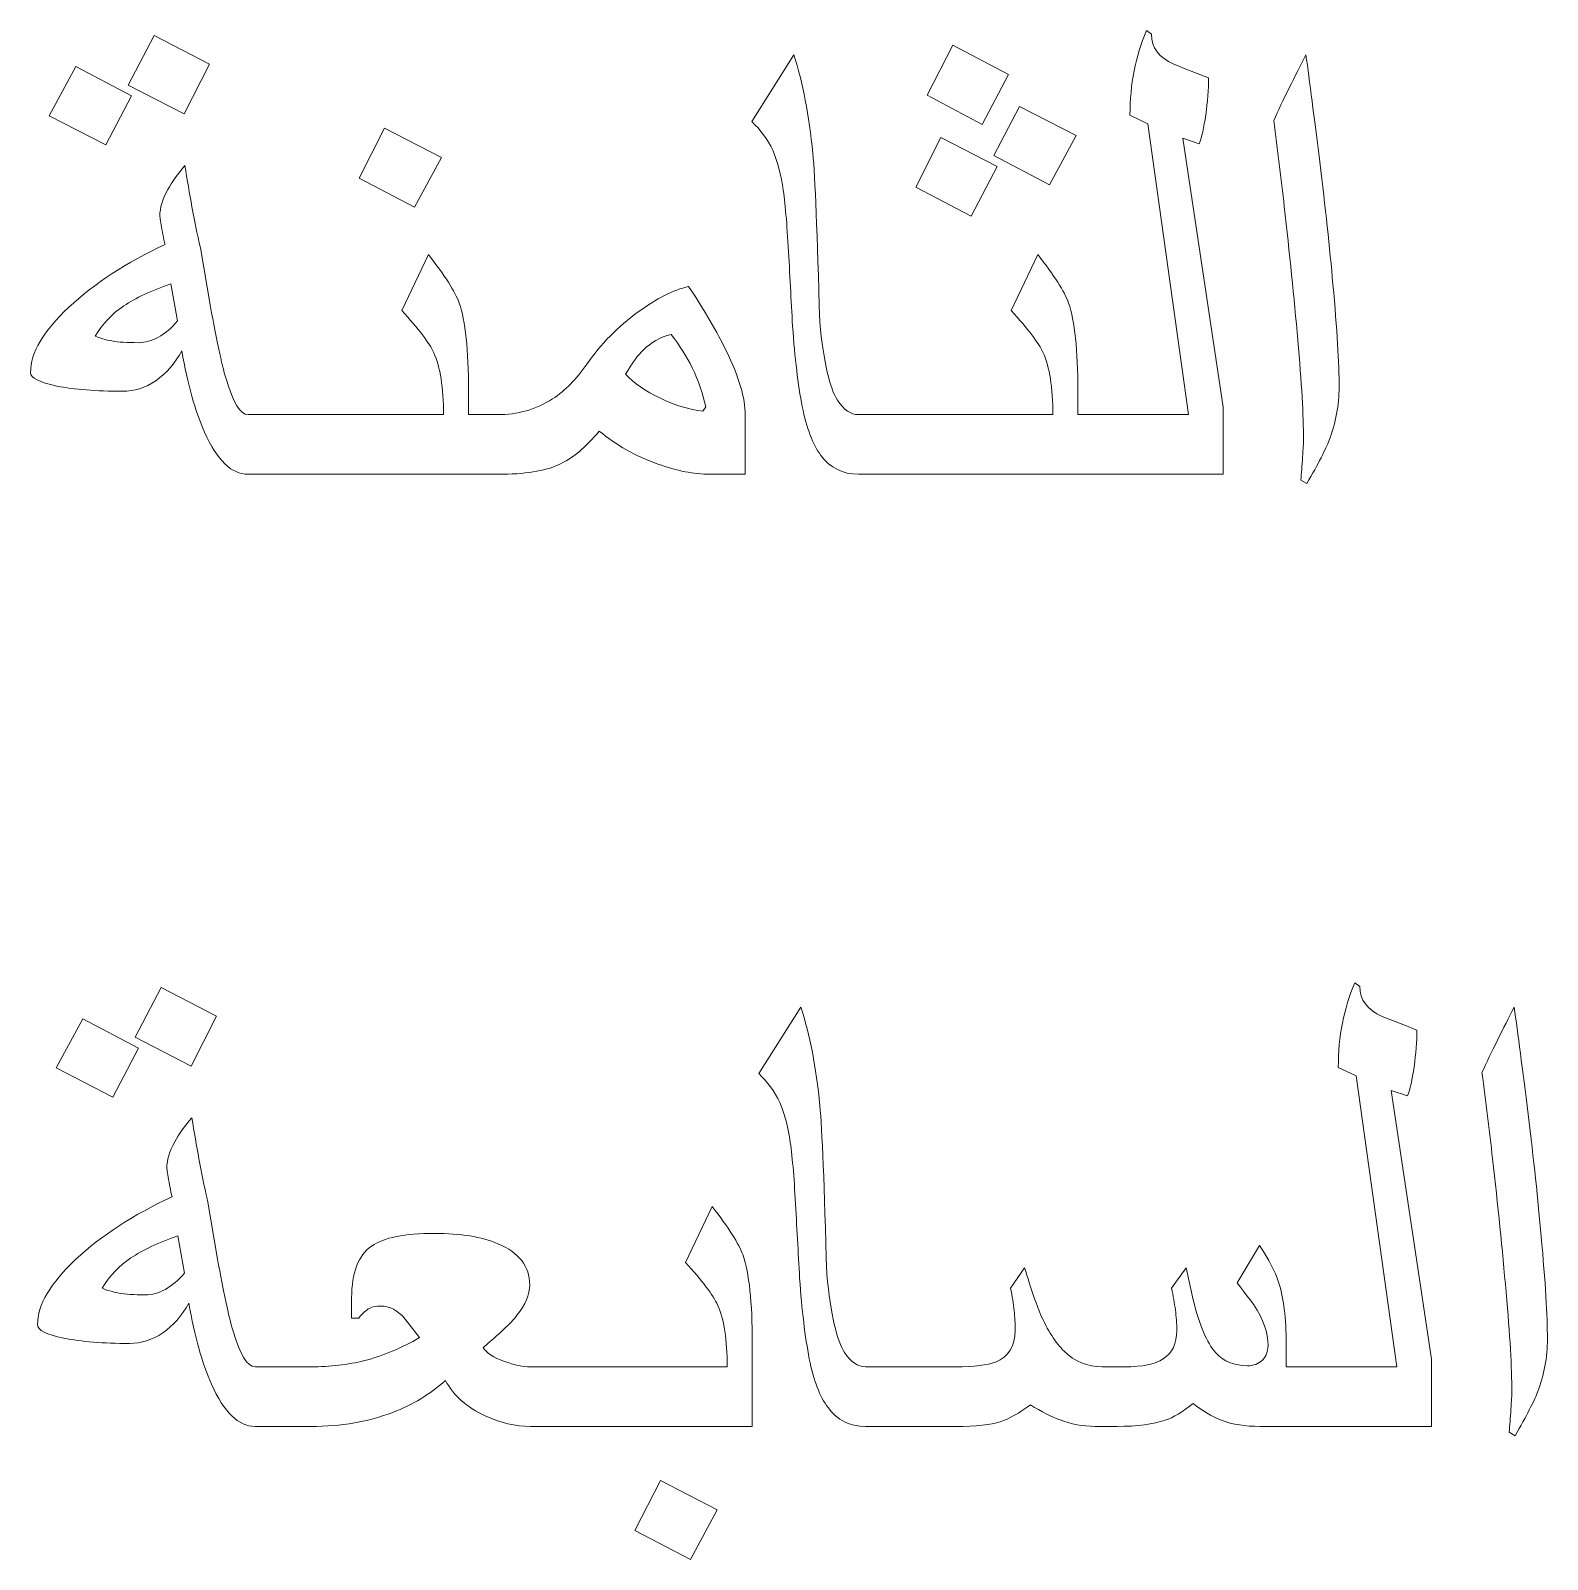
# Model space of a CAD drawing. Header units: millimetres. Extents: x -861 to 465, y -411 to 387.
# Drawn here: x -655.1 to -590.3, y 210 to 275.3 of the extents above; entities that cross this region are included whole.
import ezdxf

# ---------------------------------------------------------------- set-up
doc = ezdxf.new("R2010")
doc.units = ezdxf.units.MM
doc.header["$MEASUREMENT"] = 0
doc.layers.add('Layer 1', color=7, linetype='Continuous')

msp = doc.modelspace()

# ---------------------------------------------------------------- linework, layer by layer
at = {"layer": 'Layer 1', "color": 250, "lineweight": 9}
for points, knots in [([(-647.4124, 273.8564), (-647.4124, 273.8564), (-648.493, 271.7284), (-648.493, 271.7284), (-648.493, 271.7284), (-648.493, 271.7284), (-650.896, 272.9634), (-650.896, 272.9634), (-650.896, 272.9634), (-650.896, 272.9634), (-649.7827, 275.0851), (-649.7827, 275.0851), (-649.7827, 275.0851), (-649.7827, 275.0851), (-647.4124, 273.8564), (-647.4124, 273.8564)], [0, 0, 0, 0, 0.2, 0.2, 0.2, 0.2, 0.4, 0.4, 0.4, 0.4, 0.6, 0.6, 0.6, 0.6, 1, 1, 1, 1]), ([(-618.6705, 256.3329), (-618.6705, 256.3329), (-619.696, 256.3329), (-619.696, 256.3329), (-619.696, 256.3329), (-620.3614, 256.3329), (-620.8948, 256.6003), (-621.2945, 257.1376), (-621.2945, 257.1376), (-621.6444, 257.6037), (-621.9105, 258.3007), (-622.0939, 259.2267), (-622.0939, 259.2267), (-622.2741, 260.1555), (-622.4121, 261.3006), (-622.507, 262.6606), (-622.507, 262.6606), (-622.5662, 263.7631), (-622.6284, 264.8944), (-622.6947, 266.056), (-622.6947, 266.056), (-622.7578, 267.2207), (-622.8407, 268.1025), (-622.9427, 268.7019), (-622.9427, 268.7019), (-623.046, 269.3043), (-623.1836, 269.7948), (-623.3562, 270.1737), (-623.3562, 270.1737), (-623.5738, 270.6441), (-623.8726, 271.0528), (-624.2547, 271.4031), (-624.2547, 271.4031), (-624.2547, 271.4031), (-622.4519, 274.2477), (-622.4519, 274.2477), (-622.4519, 274.2477), (-622.0702, 273.0746), (-621.8, 271.673), (-621.6416, 270.0414), (-621.6416, 270.0414), (-621.5467, 269.0272), (-621.4487, 266.6254), (-621.3495, 262.837), (-621.3495, 262.837), (-621.1731, 261.0985), (-620.9195, 259.9843), (-620.589, 259.4969), (-620.589, 259.4969), (-620.3173, 259.0856), (-620.0199, 258.8795), (-619.6961, 258.8795), (-619.6961, 258.8795), (-619.6961, 258.8795), (-618.6705, 258.8798), (-618.6705, 258.8798), (-618.6705, 258.8798), (-618.6705, 258.8798), (-618.6705, 258.88), (-618.6705, 258.88), (-618.6705, 258.88), (-618.6705, 258.88), (-617.6454, 258.88), (-617.6454, 258.88), (-617.6454, 258.88), (-617.6454, 258.88), (-611.3892, 258.88), (-611.3892, 258.88), (-611.3892, 258.88), (-611.3892, 260.0333), (-611.5268, 260.9132), (-611.8027, 261.5197), (-611.8027, 261.5197), (-611.9871, 261.9391), (-612.4447, 262.542), (-613.175, 263.3333), (-613.175, 263.3333), (-613.175, 263.3333), (-612.0339, 265.7205), (-612.0339, 265.7205), (-612.0339, 265.7205), (-611.3327, 264.8299), (-610.8932, 264.138), (-610.7168, 263.6419), (-610.7168, 263.6419), (-610.4522, 262.8884), (-610.3199, 261.6424), (-610.3199, 259.9047), (-610.3199, 259.9047), (-610.3199, 259.9047), (-610.3199, 258.88), (-610.3199, 258.88), (-610.3199, 258.88), (-610.3199, 258.88), (-605.5917, 258.88), (-605.5917, 258.88), (-605.5917, 258.88), (-605.5917, 258.88), (-607.3336, 271.3037), (-607.3336, 271.3037), (-607.3336, 271.3037), (-607.3336, 271.3037), (-608.0942, 271.668), (-608.0942, 271.668), (-608.0942, 271.668), (-608.0942, 272.3435), (-608.0364, 272.9754), (-607.9179, 273.5638), (-607.9179, 273.5638), (-607.8007, 274.1549), (-607.6244, 274.7294), (-607.3887, 275.2889), (-607.3887, 275.2889), (-607.3887, 275.2889), (-607.1738, 275.1296), (-607.1738, 275.1296), (-607.1738, 275.1296), (-607.1738, 274.5589), (-606.8567, 274.1329), (-606.22, 273.8504), (-606.22, 273.8504), (-605.7324, 273.6548), (-605.2375, 273.4605), (-604.7373, 273.2662), (-604.7373, 273.2662), (-604.7372, 272.7769), (-604.7785, 272.2532), (-604.8586, 271.6952), (-604.8586, 271.6952), (-604.9358, 271.1402), (-605.0283, 270.7265), (-605.1341, 270.4548), (-605.1341, 270.4548), (-605.1341, 270.4548), (-605.8395, 270.687), (-605.8395, 270.687), (-605.8395, 270.687), (-605.8395, 270.687), (-604.1089, 259.2055), (-604.1089, 259.2055), (-604.1089, 259.2055), (-604.1089, 259.2055), (-604.1089, 256.3329), (-604.1089, 256.3329), (-604.1089, 256.3329), (-604.1089, 256.3329), (-610.3198, 256.3329), (-610.3198, 256.3329), (-610.3198, 256.3329), (-610.3198, 256.3329), (-611.3464, 256.3329), (-611.3464, 256.3329), (-611.3464, 256.3329), (-611.3464, 256.3329), (-617.6454, 256.3329), (-617.6454, 256.3329), (-617.6454, 256.3329), (-617.6454, 256.3329), (-618.6705, 256.3329), (-618.6705, 256.3329)], [0, 0, 0, 0, 0.0243902, 0.0243902, 0.0243902, 0.0243902, 0.0487805, 0.0487805, 0.0487805, 0.0487805, 0.0731707, 0.0731707, 0.0731707, 0.0731707, 0.097561, 0.097561, 0.097561, 0.097561, 0.1219512, 0.1219512, 0.1219512, 0.1219512, 0.1463415, 0.1463415, 0.1463415, 0.1463415, 0.1707317, 0.1707317, 0.1707317, 0.1707317, 0.195122, 0.195122, 0.195122, 0.195122, 0.2195122, 0.2195122, 0.2195122, 0.2195122, 0.2439024, 0.2439024, 0.2439024, 0.2439024, 0.2682927, 0.2682927, 0.2682927, 0.2682927, 0.2926829, 0.2926829, 0.2926829, 0.2926829, 0.3170732, 0.3170732, 0.3170732, 0.3170732, 0.3414634, 0.3414634, 0.3414634, 0.3414634, 0.3658537, 0.3658537, 0.3658537, 0.3658537, 0.3902439, 0.3902439, 0.3902439, 0.3902439, 0.4146341, 0.4146341, 0.4146341, 0.4146341, 0.4390244, 0.4390244, 0.4390244, 0.4390244, 0.4634146, 0.4634146, 0.4634146, 0.4634146, 0.4878049, 0.4878049, 0.4878049, 0.4878049, 0.5121951, 0.5121951, 0.5121951, 0.5121951, 0.5365854, 0.5365854, 0.5365854, 0.5365854, 0.5609756, 0.5609756, 0.5609756, 0.5609756, 0.5853659, 0.5853659, 0.5853659, 0.5853659, 0.6097561, 0.6097561, 0.6097561, 0.6097561, 0.6341463, 0.6341463, 0.6341463, 0.6341463, 0.6585366, 0.6585366, 0.6585366, 0.6585366, 0.6829268, 0.6829268, 0.6829268, 0.6829268, 0.7073171, 0.7073171, 0.7073171, 0.7073171, 0.7317073, 0.7317073, 0.7317073, 0.7317073, 0.7560976, 0.7560976, 0.7560976, 0.7560976, 0.7804878, 0.7804878, 0.7804878, 0.7804878, 0.804878, 0.804878, 0.804878, 0.804878, 0.8292683, 0.8292683, 0.8292683, 0.8292683, 0.8536585, 0.8536585, 0.8536585, 0.8536585, 0.8780488, 0.8780488, 0.8780488, 0.8780488, 0.902439, 0.902439, 0.902439, 0.902439, 0.9268293, 0.9268293, 0.9268293, 0.9268293, 0.9512195, 0.9512195, 0.9512195, 0.9512195, 1, 1, 1, 1]), ([(-613.2797, 273.4151), (-613.2797, 273.4151), (-614.4096, 271.2712), (-614.4096, 271.2712), (-614.4096, 271.2712), (-614.4096, 271.2712), (-616.7524, 272.5332), (-616.7524, 272.5332), (-616.7524, 272.5332), (-616.7524, 272.5332), (-615.6665, 274.6716), (-615.6665, 274.6716), (-615.6665, 274.6716), (-615.6665, 274.6716), (-613.2797, 273.4151), (-613.2797, 273.4151)], [0, 0, 0, 0, 0.2, 0.2, 0.2, 0.2, 0.4, 0.4, 0.4, 0.4, 0.6, 0.6, 0.6, 0.6, 1, 1, 1, 1]), ([(-650.7528, 272.4943), (-650.7528, 272.4943), (-651.8496, 270.4004), (-651.8496, 270.4004), (-651.8496, 270.4004), (-651.8496, 270.4004), (-654.264, 271.6458), (-654.264, 271.6458), (-654.264, 271.6458), (-654.264, 271.6458), (-653.1231, 273.7516), (-653.1231, 273.7516), (-653.1231, 273.7516), (-653.1231, 273.7516), (-650.7528, 272.4943), (-650.7528, 272.4943)], [0, 0, 0, 0, 0.2, 0.2, 0.2, 0.2, 0.4, 0.4, 0.4, 0.4, 0.6, 0.6, 0.6, 0.6, 1, 1, 1, 1]), ([(-599.1605, 260.065), (-599.1605, 259.2848), (-599.3023, 258.5282), (-599.5849, 257.7937), (-599.5849, 257.7937), (-599.7322, 257.4037), (-600.0506, 256.7848), (-600.5385, 255.936), (-600.5385, 255.936), (-600.5385, 255.936), (-600.7972, 256.0852), (-600.7972, 256.0852), (-600.7972, 256.0852), (-600.7685, 256.3678), (-600.7424, 256.6938), (-600.7205, 257.0659), (-600.7205, 257.0659), (-600.6954, 257.437), (-600.6817, 257.6847), (-600.6817, 257.81), (-600.6817, 257.81), (-600.6815, 258.8277), (-600.7632, 260.2465), (-600.9244, 262.0655), (-600.9244, 262.0655), (-601.0869, 263.8877), (-601.28, 265.7889), (-601.503, 267.7705), (-601.503, 267.7705), (-601.6394, 268.9725), (-601.7898, 270.1973), (-601.9552, 271.4472), (-601.9552, 271.4472), (-601.7608, 271.8776), (-601.5404, 272.3401), (-601.2938, 272.836), (-601.2938, 272.836), (-601.0443, 273.3349), (-600.8059, 273.8062), (-600.5769, 274.2472), (-600.5769, 274.2472), (-600.4228, 273.1341), (-600.227, 271.6098), (-599.9871, 269.6776), (-599.9871, 269.6776), (-599.7489, 267.7445), (-599.5613, 266.001), (-599.4251, 264.4467), (-599.4251, 264.4467), (-599.2486, 262.5137), (-599.1605, 261.0526), (-599.1605, 260.065)], [0, 0, 0, 0, 0.0714286, 0.0714286, 0.0714286, 0.0714286, 0.1428571, 0.1428571, 0.1428571, 0.1428571, 0.2142857, 0.2142857, 0.2142857, 0.2142857, 0.2857143, 0.2857143, 0.2857143, 0.2857143, 0.3571429, 0.3571429, 0.3571429, 0.3571429, 0.4285714, 0.4285714, 0.4285714, 0.4285714, 0.5, 0.5, 0.5, 0.5, 0.5714286, 0.5714286, 0.5714286, 0.5714286, 0.6428571, 0.6428571, 0.6428571, 0.6428571, 0.7142857, 0.7142857, 0.7142857, 0.7142857, 0.7857143, 0.7857143, 0.7857143, 0.7857143, 0.8571429, 0.8571429, 0.8571429, 0.8571429, 1, 1, 1, 1]), ([(-610.3915, 270.8029), (-610.3915, 270.8029), (-611.5381, 268.697), (-611.5381, 268.697), (-611.5381, 268.697), (-611.5381, 268.697), (-613.908, 269.9535), (-613.908, 269.9535), (-613.908, 269.9535), (-613.908, 269.9535), (-612.8112, 272.0483), (-612.8112, 272.0483), (-612.8112, 272.0483), (-612.8112, 272.0483), (-610.3915, 270.8029), (-610.3915, 270.8029)], [0, 0, 0, 0, 0.2, 0.2, 0.2, 0.2, 0.4, 0.4, 0.4, 0.4, 0.6, 0.6, 0.6, 0.6, 1, 1, 1, 1]), ([(-637.5071, 269.871), (-637.5071, 269.871), (-638.6536, 267.7485), (-638.6536, 267.7485), (-638.6536, 267.7485), (-638.6536, 267.7485), (-641.0239, 268.978), (-641.0239, 268.978), (-641.0239, 268.978), (-641.0239, 268.978), (-639.938, 271.1164), (-639.938, 271.1164), (-639.938, 271.1164), (-639.938, 271.1164), (-637.5071, 269.871), (-637.5071, 269.871)], [0, 0, 0, 0, 0.2, 0.2, 0.2, 0.2, 0.4, 0.4, 0.4, 0.4, 0.6, 0.6, 0.6, 0.6, 1, 1, 1, 1]), ([(-613.7647, 269.4852), (-613.7647, 269.4852), (-614.8782, 267.3627), (-614.8782, 267.3627), (-614.8782, 267.3627), (-614.8782, 267.3627), (-617.2485, 268.5923), (-617.2485, 268.5923), (-617.2485, 268.5923), (-617.2485, 268.5923), (-616.1682, 270.7148), (-616.1682, 270.7148), (-616.1682, 270.7148), (-616.1682, 270.7148), (-613.7647, 269.4852), (-613.7647, 269.4852)], [0, 0, 0, 0, 0.2, 0.2, 0.2, 0.2, 0.4, 0.4, 0.4, 0.4, 0.6, 0.6, 0.6, 0.6, 1, 1, 1, 1]), ([(-644.7005, 256.3329), (-644.7005, 256.3329), (-645.7698, 256.3329), (-645.7698, 256.3329), (-645.7698, 256.3329), (-646.4726, 256.3329), (-647.0914, 256.9337), (-647.6273, 258.1352), (-647.6273, 258.1352), (-648.0283, 259.0316), (-648.3522, 260.1872), (-648.5974, 261.6022), (-648.5974, 261.6022), (-648.8923, 261.058), (-649.2631, 260.6335), (-649.7111, 260.329), (-649.7111, 260.329), (-650.1601, 260.0277), (-650.6343, 259.8771), (-651.1332, 259.8771), (-651.1332, 259.8771), (-652.2549, 259.8777), (-653.1892, 259.9516), (-653.9388, 260.1029), (-653.9388, 260.1029), (-654.6856, 260.2539), (-655.0578, 260.4462), (-655.0578, 260.6818), (-655.0578, 260.6818), (-655.0578, 261.5231), (-654.5121, 262.4528), (-653.4206, 263.4709), (-653.4206, 263.4709), (-652.3266, 264.4925), (-650.9568, 265.3836), (-649.3142, 266.1442), (-649.3142, 266.1442), (-649.3333, 266.2245), (-649.3749, 266.4311), (-649.4409, 266.7616), (-649.4409, 266.7616), (-649.5043, 267.0929), (-649.5347, 267.2979), (-649.5347, 267.3789), (-649.5347, 267.3789), (-649.5347, 267.7104), (-649.4229, 268.0806), (-649.1985, 268.4926), (-649.1985, 268.4926), (-649.0108, 268.8232), (-648.7671, 269.1651), (-648.4651, 269.5179), (-648.4651, 269.5179), (-648.366, 268.9121), (-648.2668, 268.3244), (-648.1677, 267.7596), (-648.1677, 267.7596), (-648.0657, 267.1937), (-647.9444, 266.6074), (-647.8036, 266.001), (-647.8036, 266.001), (-647.8036, 266.001), (-647.3683, 263.4829), (-647.3683, 263.4829), (-647.3683, 263.4829), (-647.1231, 262.093), (-646.9027, 261.0677), (-646.7069, 260.4063), (-646.7069, 260.4063), (-646.4063, 259.3879), (-646.0937, 258.8795), (-645.7699, 258.8795), (-645.7699, 258.8795), (-645.7699, 258.8795), (-644.7005, 258.8798), (-644.7005, 258.8798), (-644.7005, 258.8798), (-644.7005, 258.8798), (-644.7005, 258.88), (-644.7005, 258.88), (-644.7005, 258.88), (-644.7005, 258.88), (-643.675, 258.88), (-643.675, 258.88), (-643.675, 258.88), (-643.675, 258.88), (-637.4189, 258.88), (-637.4189, 258.88), (-637.4189, 258.88), (-637.4189, 260.0333), (-637.5569, 260.9132), (-637.8324, 261.5197), (-637.8324, 261.5197), (-638.0169, 261.9391), (-638.4744, 262.542), (-639.2047, 263.3333), (-639.2047, 263.3333), (-639.2047, 263.3333), (-638.0638, 265.7205), (-638.0638, 265.7205), (-638.0638, 265.7205), (-637.3624, 264.8299), (-636.9229, 264.138), (-636.7465, 263.6419), (-636.7465, 263.6419), (-636.4819, 262.8884), (-636.3497, 261.6424), (-636.3497, 259.9047), (-636.3497, 259.9047), (-636.3497, 259.9047), (-636.3497, 258.88), (-636.3497, 258.88), (-636.3497, 258.88), (-636.3497, 258.88), (-635.1326, 258.88), (-635.1326, 258.88), (-635.1326, 258.88), (-634.2481, 258.88), (-633.4569, 259.1026), (-632.7626, 259.5518), (-632.7626, 259.5518), (-632.2264, 259.9047), (-631.7371, 260.3979), (-631.2961, 261.0346), (-631.2961, 261.0346), (-630.701, 261.8954), (-629.9679, 262.6401), (-629.0969, 263.2726), (-629.0969, 263.2726), (-628.3183, 263.8417), (-627.6018, 264.2039), (-626.9471, 264.3585), (-626.9471, 264.3585), (-626.2718, 263.3337), (-625.7332, 262.4097), (-625.3321, 261.5913), (-625.3321, 261.5913), (-624.7962, 260.4786), (-624.5274, 259.5738), (-624.5274, 258.8795), (-624.5274, 258.8795), (-624.5274, 258.8795), (-624.5274, 256.3329), (-624.5274, 256.3329), (-624.5274, 256.3329), (-624.5274, 256.3329), (-626.0542, 256.3329), (-626.0542, 256.3329), (-626.0542, 256.3329), (-626.7089, 256.3329), (-627.4459, 256.4776), (-628.2647, 256.7682), (-628.2647, 256.7682), (-629.2126, 257.1108), (-630.0476, 257.58), (-630.7669, 258.1794), (-630.7669, 258.1794), (-631.3377, 257.4854), (-631.9177, 257.0024), (-632.509, 256.7354), (-632.509, 256.7354), (-633.0974, 256.467), (-633.9571, 256.3329), (-635.0885, 256.3329), (-635.0885, 256.3329), (-635.0885, 256.3329), (-636.3496, 256.3329), (-636.3496, 256.3329), (-636.3496, 256.3329), (-636.3496, 256.3329), (-637.3762, 256.3329), (-637.3762, 256.3329), (-637.3762, 256.3329), (-637.3762, 256.3329), (-643.675, 256.3329), (-643.675, 256.3329), (-643.675, 256.3329), (-643.675, 256.3329), (-644.7005, 256.3329), (-644.7005, 256.3329)], [0, 0, 0, 0, 0.0217391, 0.0217391, 0.0217391, 0.0217391, 0.0434783, 0.0434783, 0.0434783, 0.0434783, 0.0652174, 0.0652174, 0.0652174, 0.0652174, 0.0869565, 0.0869565, 0.0869565, 0.0869565, 0.1086957, 0.1086957, 0.1086957, 0.1086957, 0.1304348, 0.1304348, 0.1304348, 0.1304348, 0.1521739, 0.1521739, 0.1521739, 0.1521739, 0.173913, 0.173913, 0.173913, 0.173913, 0.1956522, 0.1956522, 0.1956522, 0.1956522, 0.2173913, 0.2173913, 0.2173913, 0.2173913, 0.2391304, 0.2391304, 0.2391304, 0.2391304, 0.2608696, 0.2608696, 0.2608696, 0.2608696, 0.2826087, 0.2826087, 0.2826087, 0.2826087, 0.3043478, 0.3043478, 0.3043478, 0.3043478, 0.326087, 0.326087, 0.326087, 0.326087, 0.3478261, 0.3478261, 0.3478261, 0.3478261, 0.3695652, 0.3695652, 0.3695652, 0.3695652, 0.3913043, 0.3913043, 0.3913043, 0.3913043, 0.4130435, 0.4130435, 0.4130435, 0.4130435, 0.4347826, 0.4347826, 0.4347826, 0.4347826, 0.4565217, 0.4565217, 0.4565217, 0.4565217, 0.4782609, 0.4782609, 0.4782609, 0.4782609, 0.5, 0.5, 0.5, 0.5, 0.5217391, 0.5217391, 0.5217391, 0.5217391, 0.5434783, 0.5434783, 0.5434783, 0.5434783, 0.5652174, 0.5652174, 0.5652174, 0.5652174, 0.5869565, 0.5869565, 0.5869565, 0.5869565, 0.6086957, 0.6086957, 0.6086957, 0.6086957, 0.6304348, 0.6304348, 0.6304348, 0.6304348, 0.6521739, 0.6521739, 0.6521739, 0.6521739, 0.673913, 0.673913, 0.673913, 0.673913, 0.6956522, 0.6956522, 0.6956522, 0.6956522, 0.7173913, 0.7173913, 0.7173913, 0.7173913, 0.7391304, 0.7391304, 0.7391304, 0.7391304, 0.7608696, 0.7608696, 0.7608696, 0.7608696, 0.7826087, 0.7826087, 0.7826087, 0.7826087, 0.8043478, 0.8043478, 0.8043478, 0.8043478, 0.826087, 0.826087, 0.826087, 0.826087, 0.8478261, 0.8478261, 0.8478261, 0.8478261, 0.8695652, 0.8695652, 0.8695652, 0.8695652, 0.8913043, 0.8913043, 0.8913043, 0.8913043, 0.9130435, 0.9130435, 0.9130435, 0.9130435, 0.9347826, 0.9347826, 0.9347826, 0.9347826, 0.9565217, 0.9565217, 0.9565217, 0.9565217, 1, 1, 1, 1]), ([(-648.7851, 262.8812), (-648.7851, 262.8812), (-649.0662, 264.4743), (-649.0662, 264.4743), (-649.0662, 264.4743), (-649.915, 264.1727), (-650.5846, 263.8582), (-651.0725, 263.5316), (-651.0725, 263.5316), (-651.5617, 263.2035), (-651.971, 262.7724), (-652.3016, 262.2362), (-652.3016, 262.2362), (-652.0962, 262.1486), (-651.8581, 262.0778), (-651.5851, 262.027), (-651.5851, 262.027), (-651.3138, 261.9787), (-650.9374, 261.955), (-650.4551, 261.955), (-650.4551, 261.955), (-649.8709, 261.9557), (-649.3142, 262.2637), (-648.7851, 262.8812)], [0, 0, 0, 0, 0.1428571, 0.1428571, 0.1428571, 0.1428571, 0.2857143, 0.2857143, 0.2857143, 0.2857143, 0.4285714, 0.4285714, 0.4285714, 0.4285714, 0.5714286, 0.5714286, 0.5714286, 0.5714286, 0.7142857, 0.7142857, 0.7142857, 0.7142857, 1, 1, 1, 1]), ([(-626.214, 259.2158), (-626.3395, 259.7808), (-626.5336, 260.3372), (-626.7982, 260.8857), (-626.7982, 260.8857), (-627.0229, 261.3453), (-627.3207, 261.8188), (-627.6914, 262.3077), (-627.6914, 262.3077), (-628.1627, 262.1899), (-628.5596, 261.9687), (-628.8821, 261.6464), (-628.8821, 261.6464), (-629.0954, 261.4445), (-629.3491, 261.0981), (-629.6427, 260.6102), (-629.6427, 260.6102), (-629.2899, 260.2277), (-628.7939, 259.8838), (-628.1543, 259.5794), (-628.1543, 259.5794), (-627.515, 259.2784), (-626.9129, 259.0944), (-626.3463, 259.0285), (-626.3463, 259.0285), (-626.3463, 259.0285), (-626.214, 259.2158), (-626.214, 259.2158)], [0, 0, 0, 0, 0.125, 0.125, 0.125, 0.125, 0.25, 0.25, 0.25, 0.25, 0.375, 0.375, 0.375, 0.375, 0.5, 0.5, 0.5, 0.5, 0.625, 0.625, 0.625, 0.625, 0.75, 0.75, 0.75, 0.75, 1, 1, 1, 1]), ([(-618.3703, 215.6548), (-618.3703, 215.6548), (-619.3955, 215.6548), (-619.3955, 215.6548), (-619.3955, 215.6548), (-620.0611, 215.6548), (-620.5946, 215.9218), (-620.9939, 216.4595), (-620.9939, 216.4595), (-621.3442, 216.9256), (-621.6099, 217.6222), (-621.7934, 218.5482), (-621.7934, 218.5482), (-621.9739, 219.4775), (-622.1115, 220.6223), (-622.2068, 221.9826), (-622.2068, 221.9826), (-622.266, 223.0851), (-622.3282, 224.2164), (-622.3941, 225.378), (-622.3941, 225.378), (-622.4576, 226.5427), (-622.5402, 227.4245), (-622.6421, 228.0239), (-622.6421, 228.0239), (-622.7454, 228.6263), (-622.8834, 229.1164), (-623.0556, 229.4957), (-623.0556, 229.4957), (-623.2732, 229.9661), (-623.5724, 230.3748), (-623.9541, 230.7247), (-623.9541, 230.7247), (-623.9541, 230.7247), (-622.1517, 233.5697), (-622.1517, 233.5697), (-622.1517, 233.5697), (-621.77, 232.3966), (-621.4998, 230.995), (-621.3414, 229.3634), (-621.3414, 229.3634), (-621.2461, 228.3492), (-621.1485, 225.9471), (-621.0493, 222.159), (-621.0493, 222.159), (-620.8729, 220.4205), (-620.6193, 219.3063), (-620.2884, 218.8185), (-620.2884, 218.8185), (-620.0171, 218.4067), (-619.7194, 218.2011), (-619.3955, 218.2011), (-619.3955, 218.2011), (-619.3955, 218.2011), (-618.3703, 218.2011), (-618.3703, 218.2011), (-618.3703, 218.2011), (-618.3703, 218.2011), (-617.3451, 218.2011), (-617.3451, 218.2011), (-617.3451, 218.2011), (-617.3451, 218.2011), (-615.5423, 218.2011), (-615.5423, 218.2011), (-615.5423, 218.2011), (-614.7529, 218.2011), (-614.1864, 218.2685), (-613.8449, 218.405), (-613.8449, 218.405), (-613.2797, 218.629), (-612.9958, 219.0788), (-612.9958, 219.7555), (-612.9958, 219.7555), (-612.9956, 220.0387), (-613.0109, 220.3207), (-613.0399, 220.6046), (-613.0399, 220.6046), (-613.0702, 220.8872), (-613.1228, 221.2054), (-613.2, 221.5582), (-613.2, 221.5582), (-613.2, 221.5582), (-612.5987, 222.435), (-612.5987, 222.435), (-612.5987, 222.435), (-612.3233, 221.5381), (-612.1001, 220.8829), (-611.9265, 220.4724), (-611.9265, 220.4724), (-611.6148, 219.7585), (-611.2735, 219.2224), (-610.9013, 218.8625), (-610.9013, 218.8625), (-610.4494, 218.4218), (-609.9118, 218.2011), (-609.2863, 218.2011), (-609.2863, 218.2011), (-609.2863, 218.2011), (-608.3051, 218.2011), (-608.3051, 218.2011), (-608.3051, 218.2011), (-607.5745, 218.2011), (-607.0317, 218.3126), (-606.6789, 218.5373), (-606.6789, 218.5373), (-606.2904, 218.7917), (-606.0947, 219.1959), (-606.0947, 219.7555), (-606.0947, 219.7555), (-606.0947, 220.0561), (-606.1155, 220.3481), (-606.1554, 220.6321), (-606.1554, 220.6321), (-606.1923, 220.915), (-606.2464, 221.223), (-606.3152, 221.5582), (-606.3152, 221.5582), (-606.3152, 221.5582), (-605.6978, 222.435), (-605.6978, 222.435), (-605.6978, 222.435), (-605.6978, 222.435), (-605.3891, 221.0571), (-605.3891, 221.0571), (-605.3891, 221.0571), (-605.1287, 219.9728), (-604.8078, 219.221), (-604.4247, 218.8019), (-604.4247, 218.8019), (-604.0937, 218.4305), (-603.6447, 218.2452), (-603.0739, 218.2452), (-603.0739, 218.2452), (-602.8135, 218.2456), (-602.6029, 218.3253), (-602.4403, 218.488), (-602.4403, 218.488), (-602.279, 218.6496), (-602.1976, 218.857), (-602.1976, 219.1106), (-602.1976, 219.1106), (-602.1974, 219.6585), (-602.3987, 220.2352), (-602.7984, 220.8414), (-602.7984, 220.8414), (-602.8645, 220.9372), (-603.1042, 221.2523), (-603.5149, 221.7896), (-603.5149, 221.7896), (-603.5149, 221.7896), (-602.5611, 223.3883), (-602.5611, 223.3883), (-602.5611, 223.3883), (-602.1619, 222.7819), (-601.8889, 222.2595), (-601.7457, 221.8227), (-601.7457, 221.8227), (-601.5293, 221.1571), (-601.4204, 220.2737), (-601.4204, 219.1713), (-601.4204, 219.1713), (-601.4204, 219.1713), (-601.4204, 218.2011), (-601.4204, 218.2011), (-601.4204, 218.2011), (-601.4204, 218.2011), (-596.6937, 218.2011), (-596.6937, 218.2011), (-596.6937, 218.2011), (-596.6937, 218.2011), (-598.4354, 230.6257), (-598.4354, 230.6257), (-598.4354, 230.6257), (-598.4354, 230.6257), (-599.196, 230.99), (-599.196, 230.99), (-599.196, 230.99), (-599.196, 231.6647), (-599.1383, 232.2971), (-599.0198, 232.8855), (-599.0198, 232.8855), (-598.9025, 233.4769), (-598.7263, 234.0514), (-598.4906, 234.6109), (-598.4906, 234.6109), (-598.4906, 234.6109), (-598.2757, 234.4516), (-598.2757, 234.4516), (-598.2757, 234.4516), (-598.2757, 233.8809), (-597.9586, 233.4545), (-597.3222, 233.1724), (-597.3222, 233.1724), (-596.8342, 232.9768), (-596.3397, 232.7821), (-595.8395, 232.5878), (-595.8395, 232.5878), (-595.8395, 232.0989), (-595.8808, 231.5749), (-595.9605, 231.0168), (-595.9605, 231.0168), (-596.0377, 230.4622), (-596.1302, 230.0482), (-596.2364, 229.7768), (-596.2364, 229.7768), (-596.2364, 229.7768), (-596.9418, 230.009), (-596.9418, 230.009), (-596.9418, 230.009), (-596.9418, 230.009), (-595.2108, 218.5266), (-595.2108, 218.5266), (-595.2108, 218.5266), (-595.2108, 218.5266), (-595.2108, 215.6548), (-595.2108, 215.6548), (-595.2108, 215.6548), (-595.2108, 215.6548), (-601.4203, 215.6548), (-601.4203, 215.6548), (-601.4203, 215.6548), (-601.4203, 215.6548), (-602.4482, 215.6548), (-602.4482, 215.6548), (-602.4482, 215.6548), (-602.4482, 215.6548), (-602.5502, 215.6548), (-602.5502, 215.6548), (-602.5502, 215.6548), (-603.1761, 215.6548), (-603.7121, 215.7387), (-604.1601, 215.9081), (-604.1601, 215.9081), (-604.609, 216.0802), (-605.0184, 216.3229), (-605.3892, 216.6359), (-605.3892, 216.6359), (-605.8494, 216.2723), (-606.2489, 216.0322), (-606.5907, 215.919), (-606.5907, 215.919), (-607.0909, 215.7429), (-607.7747, 215.6544), (-608.6414, 215.6544), (-608.6414, 215.6544), (-608.6414, 215.6544), (-609.595, 215.6548), (-609.595, 215.6548), (-609.595, 215.6548), (-610.1018, 215.6548), (-610.6092, 215.7511), (-611.1162, 215.9465), (-611.1162, 215.9465), (-611.4511, 216.0707), (-611.8634, 216.2803), (-612.3509, 216.5751), (-612.3509, 216.5751), (-612.8182, 216.2231), (-613.248, 215.9796), (-613.641, 215.8474), (-613.641, 215.8474), (-614.0308, 215.7183), (-614.6648, 215.6544), (-615.5425, 215.6544), (-615.5425, 215.6544), (-615.5425, 215.6544), (-618.3703, 215.6548), (-618.3703, 215.6548)], [0, 0, 0, 0, 0.0147059, 0.0147059, 0.0147059, 0.0147059, 0.0294118, 0.0294118, 0.0294118, 0.0294118, 0.0441176, 0.0441176, 0.0441176, 0.0441176, 0.0588235, 0.0588235, 0.0588235, 0.0588235, 0.0735294, 0.0735294, 0.0735294, 0.0735294, 0.0882353, 0.0882353, 0.0882353, 0.0882353, 0.1029412, 0.1029412, 0.1029412, 0.1029412, 0.1176471, 0.1176471, 0.1176471, 0.1176471, 0.1323529, 0.1323529, 0.1323529, 0.1323529, 0.1470588, 0.1470588, 0.1470588, 0.1470588, 0.1617647, 0.1617647, 0.1617647, 0.1617647, 0.1764706, 0.1764706, 0.1764706, 0.1764706, 0.1911765, 0.1911765, 0.1911765, 0.1911765, 0.2058824, 0.2058824, 0.2058824, 0.2058824, 0.2205882, 0.2205882, 0.2205882, 0.2205882, 0.2352941, 0.2352941, 0.2352941, 0.2352941, 0.25, 0.25, 0.25, 0.25, 0.2647059, 0.2647059, 0.2647059, 0.2647059, 0.2794118, 0.2794118, 0.2794118, 0.2794118, 0.2941176, 0.2941176, 0.2941176, 0.2941176, 0.3088235, 0.3088235, 0.3088235, 0.3088235, 0.3235294, 0.3235294, 0.3235294, 0.3235294, 0.3382353, 0.3382353, 0.3382353, 0.3382353, 0.3529412, 0.3529412, 0.3529412, 0.3529412, 0.3676471, 0.3676471, 0.3676471, 0.3676471, 0.3823529, 0.3823529, 0.3823529, 0.3823529, 0.3970588, 0.3970588, 0.3970588, 0.3970588, 0.4117647, 0.4117647, 0.4117647, 0.4117647, 0.4264706, 0.4264706, 0.4264706, 0.4264706, 0.4411765, 0.4411765, 0.4411765, 0.4411765, 0.4558824, 0.4558824, 0.4558824, 0.4558824, 0.4705882, 0.4705882, 0.4705882, 0.4705882, 0.4852941, 0.4852941, 0.4852941, 0.4852941, 0.5, 0.5, 0.5, 0.5, 0.5147059, 0.5147059, 0.5147059, 0.5147059, 0.5294118, 0.5294118, 0.5294118, 0.5294118, 0.5441176, 0.5441176, 0.5441176, 0.5441176, 0.5588235, 0.5588235, 0.5588235, 0.5588235, 0.5735294, 0.5735294, 0.5735294, 0.5735294, 0.5882353, 0.5882353, 0.5882353, 0.5882353, 0.6029412, 0.6029412, 0.6029412, 0.6029412, 0.6176471, 0.6176471, 0.6176471, 0.6176471, 0.6323529, 0.6323529, 0.6323529, 0.6323529, 0.6470588, 0.6470588, 0.6470588, 0.6470588, 0.6617647, 0.6617647, 0.6617647, 0.6617647, 0.6764706, 0.6764706, 0.6764706, 0.6764706, 0.6911765, 0.6911765, 0.6911765, 0.6911765, 0.7058824, 0.7058824, 0.7058824, 0.7058824, 0.7205882, 0.7205882, 0.7205882, 0.7205882, 0.7352941, 0.7352941, 0.7352941, 0.7352941, 0.75, 0.75, 0.75, 0.75, 0.7647059, 0.7647059, 0.7647059, 0.7647059, 0.7794118, 0.7794118, 0.7794118, 0.7794118, 0.7941176, 0.7941176, 0.7941176, 0.7941176, 0.8088235, 0.8088235, 0.8088235, 0.8088235, 0.8235294, 0.8235294, 0.8235294, 0.8235294, 0.8382353, 0.8382353, 0.8382353, 0.8382353, 0.8529412, 0.8529412, 0.8529412, 0.8529412, 0.8676471, 0.8676471, 0.8676471, 0.8676471, 0.8823529, 0.8823529, 0.8823529, 0.8823529, 0.8970588, 0.8970588, 0.8970588, 0.8970588, 0.9117647, 0.9117647, 0.9117647, 0.9117647, 0.9264706, 0.9264706, 0.9264706, 0.9264706, 0.9411765, 0.9411765, 0.9411765, 0.9411765, 0.9558824, 0.9558824, 0.9558824, 0.9558824, 0.9705882, 0.9705882, 0.9705882, 0.9705882, 1, 1, 1, 1]), ([(-647.1132, 233.1776), (-647.1132, 233.1776), (-648.1937, 231.0504), (-648.1937, 231.0504), (-648.1937, 231.0504), (-648.1937, 231.0504), (-650.5969, 232.2854), (-650.5969, 232.2854), (-650.5969, 232.2854), (-650.5969, 232.2854), (-649.4836, 234.4071), (-649.4836, 234.4071), (-649.4836, 234.4071), (-649.4836, 234.4071), (-647.1132, 233.1776), (-647.1132, 233.1776)], [0, 0, 0, 0, 0.2, 0.2, 0.2, 0.2, 0.4, 0.4, 0.4, 0.4, 0.6, 0.6, 0.6, 0.6, 1, 1, 1, 1]), ([(-590.2624, 219.3862), (-590.2624, 218.6068), (-590.4042, 217.8497), (-590.6868, 217.1153), (-590.6868, 217.1153), (-590.8341, 216.7256), (-591.1525, 216.1067), (-591.6404, 215.2575), (-591.6404, 215.2575), (-591.6404, 215.2575), (-591.8995, 215.4064), (-591.8995, 215.4064), (-591.8995, 215.4064), (-591.8707, 215.6897), (-591.8443, 216.0157), (-591.8224, 216.3875), (-591.8224, 216.3875), (-591.7977, 216.7589), (-591.7839, 217.0063), (-591.7839, 217.1319), (-591.7839, 217.1319), (-591.7838, 218.1496), (-591.8651, 219.5682), (-592.0263, 221.3871), (-592.0263, 221.3871), (-592.1888, 223.2089), (-592.3819, 225.1106), (-592.6052, 227.0921), (-592.6052, 227.0921), (-592.7413, 228.2945), (-592.8917, 229.5189), (-593.0571, 230.7688), (-593.0571, 230.7688), (-592.8627, 231.1996), (-592.6422, 231.6618), (-592.3957, 232.158), (-592.3957, 232.158), (-592.1461, 232.6569), (-591.9078, 233.1282), (-591.6792, 233.5692), (-591.6792, 233.5692), (-591.5246, 232.4561), (-591.3289, 230.9315), (-591.0893, 228.9993), (-591.0893, 228.9993), (-590.8507, 227.0665), (-590.6635, 225.323), (-590.527, 223.7683), (-590.527, 223.7683), (-590.3505, 221.8357), (-590.2624, 220.3742), (-590.2624, 219.3862)], [0, 0, 0, 0, 0.0714286, 0.0714286, 0.0714286, 0.0714286, 0.1428571, 0.1428571, 0.1428571, 0.1428571, 0.2142857, 0.2142857, 0.2142857, 0.2142857, 0.2857143, 0.2857143, 0.2857143, 0.2857143, 0.3571429, 0.3571429, 0.3571429, 0.3571429, 0.4285714, 0.4285714, 0.4285714, 0.4285714, 0.5, 0.5, 0.5, 0.5, 0.5714286, 0.5714286, 0.5714286, 0.5714286, 0.6428571, 0.6428571, 0.6428571, 0.6428571, 0.7142857, 0.7142857, 0.7142857, 0.7142857, 0.7857143, 0.7857143, 0.7857143, 0.7857143, 0.8571429, 0.8571429, 0.8571429, 0.8571429, 1, 1, 1, 1]), ([(-650.4536, 231.8163), (-650.4536, 231.8163), (-651.5508, 229.7216), (-651.5508, 229.7216), (-651.5508, 229.7216), (-651.5508, 229.7216), (-653.9649, 230.9678), (-653.9649, 230.9678), (-653.9649, 230.9678), (-653.9649, 230.9678), (-652.824, 233.0728), (-652.824, 233.0728), (-652.824, 233.0728), (-652.824, 233.0728), (-650.4536, 231.8163), (-650.4536, 231.8163)], [0, 0, 0, 0, 0.2, 0.2, 0.2, 0.2, 0.4, 0.4, 0.4, 0.4, 0.6, 0.6, 0.6, 0.6, 1, 1, 1, 1]), ([(-644.4014, 215.6548), (-644.4014, 215.6548), (-645.4707, 215.6548), (-645.4707, 215.6548), (-645.4707, 215.6548), (-646.1734, 215.6548), (-646.7922, 216.2552), (-647.3285, 217.4571), (-647.3285, 217.4571), (-647.7292, 218.3535), (-648.0531, 219.5088), (-648.2986, 220.9242), (-648.2986, 220.9242), (-648.5935, 220.38), (-648.9639, 219.9555), (-649.412, 219.6507), (-649.412, 219.6507), (-649.861, 219.3497), (-650.3352, 219.1988), (-650.834, 219.1988), (-650.834, 219.1988), (-651.9558, 219.1989), (-652.89, 219.2732), (-653.6397, 219.4249), (-653.6397, 219.4249), (-654.3868, 219.5759), (-654.7587, 219.7678), (-654.7587, 220.0035), (-654.7587, 220.0035), (-654.7586, 220.8443), (-654.2129, 221.7744), (-653.1218, 222.7929), (-653.1218, 222.7929), (-652.0274, 223.8145), (-650.6576, 224.7056), (-649.0151, 225.4662), (-649.0151, 225.4662), (-649.0344, 225.5465), (-649.0758, 225.7527), (-649.1417, 226.0836), (-649.1417, 226.0836), (-649.2052, 226.4149), (-649.2356, 226.6195), (-649.2356, 226.7009), (-649.2356, 226.7009), (-649.2355, 227.0316), (-649.1241, 227.4023), (-648.8994, 227.8143), (-648.8994, 227.8143), (-648.712, 228.1452), (-648.4679, 228.4868), (-648.1663, 228.8395), (-648.1663, 228.8395), (-648.0671, 228.2341), (-647.9677, 227.6464), (-647.8686, 227.0812), (-647.8686, 227.0812), (-647.7666, 226.5149), (-647.6453, 225.9291), (-647.5048, 225.323), (-647.5048, 225.323), (-647.5048, 225.323), (-647.0691, 222.8041), (-647.0691, 222.8041), (-647.0691, 222.8041), (-646.8239, 221.415), (-646.6035, 220.3894), (-646.4077, 219.7279), (-646.4077, 219.7279), (-646.1075, 218.7099), (-645.7946, 218.2011), (-645.4707, 218.2011), (-645.4707, 218.2011), (-645.4707, 218.2011), (-644.4014, 218.2011), (-644.4014, 218.2011), (-644.4014, 218.2011), (-644.4014, 218.2011), (-643.3763, 218.2011), (-643.3763, 218.2011), (-643.3763, 218.2011), (-643.3763, 218.2011), (-643.0842, 218.2011), (-643.0842, 218.2011), (-643.0842, 218.2011), (-642.2653, 218.2011), (-641.502, 218.2893), (-640.7964, 218.4657), (-640.7964, 218.4657), (-639.9959, 218.671), (-639.2089, 218.9977), (-638.4374, 219.4467), (-638.4374, 219.4467), (-638.4374, 219.4467), (-639.0547, 220.2411), (-639.0547, 220.2411), (-639.0547, 220.2411), (-639.3673, 220.6118), (-639.7187, 220.7972), (-640.1074, 220.7972), (-640.1074, 220.7972), (-640.2838, 220.7975), (-640.4422, 220.7645), (-640.5816, 220.6981), (-640.5816, 220.6981), (-640.7177, 220.6356), (-640.868, 220.497), (-641.0335, 220.2846), (-641.0335, 220.2846), (-641.0335, 220.2846), (-641.3421, 220.2847), (-641.3421, 220.2847), (-641.3421, 220.2847), (-641.3421, 220.2847), (-641.3421, 221.1452), (-641.3421, 221.1452), (-641.3421, 221.1452), (-641.3421, 222.2215), (-641.0582, 222.9594), (-640.4877, 223.3605), (-640.4877, 223.3605), (-639.9737, 223.7209), (-639.0752, 223.9006), (-637.7925, 223.9006), (-637.7925, 223.9006), (-636.69, 223.9011), (-635.7916, 223.7531), (-635.0969, 223.4596), (-635.0969, 223.4596), (-634.1903, 223.0811), (-633.7356, 222.4951), (-633.7356, 221.7014), (-633.7356, 221.7014), (-633.7356, 221.2825), (-633.9173, 220.8484), (-634.281, 220.4003), (-634.281, 220.4003), (-634.543, 220.0657), (-635.0253, 219.6066), (-635.7309, 219.0224), (-635.7309, 219.0224), (-635.5735, 218.7869), (-635.2719, 218.5899), (-634.8267, 218.4325), (-634.8267, 218.4325), (-634.3829, 218.2789), (-634.0097, 218.2011), (-633.7077, 218.2011), (-633.7077, 218.2011), (-633.7077, 218.2011), (-632.5792, 218.2011), (-632.5792, 218.2011), (-632.5792, 218.2011), (-632.5792, 218.2011), (-631.5526, 218.2011), (-631.5526, 218.2011), (-631.5526, 218.2011), (-631.5526, 218.2011), (-625.2978, 218.2011), (-625.2978, 218.2011), (-625.2978, 218.2011), (-625.2978, 219.3553), (-625.4354, 220.2352), (-625.7109, 220.8414), (-625.7109, 220.8414), (-625.8957, 221.2611), (-626.3533, 221.864), (-627.0836, 222.655), (-627.0836, 222.655), (-627.0836, 222.655), (-625.9426, 225.0425), (-625.9426, 225.0425), (-625.9426, 225.0425), (-625.241, 224.1519), (-624.8015, 223.4596), (-624.6251, 222.9636), (-624.6251, 222.9636), (-624.3605, 222.2104), (-624.2282, 220.9641), (-624.2282, 219.2263), (-624.2282, 219.2263), (-624.2282, 219.2263), (-624.2281, 215.6548), (-624.2281, 215.6548), (-624.2281, 215.6548), (-624.2281, 215.6548), (-631.5526, 215.6548), (-631.5526, 215.6548), (-631.5526, 215.6548), (-631.5526, 215.6548), (-632.5792, 215.6548), (-632.5792, 215.6548), (-632.5792, 215.6548), (-632.5792, 215.6548), (-633.7077, 215.6548), (-633.7077, 215.6548), (-633.7077, 215.6548), (-634.3444, 215.6548), (-634.9893, 215.8047), (-635.6427, 216.1067), (-635.6427, 216.1067), (-636.4226, 216.4668), (-636.9875, 216.9692), (-637.3402, 217.6169), (-637.3402, 217.6169), (-637.9949, 217.0288), (-638.7433, 216.5751), (-639.5839, 216.2552), (-639.5839, 216.2552), (-640.609, 215.8548), (-641.7761, 215.6544), (-643.0842, 215.6544), (-643.0842, 215.6544), (-643.0842, 215.6544), (-644.4014, 215.6548), (-644.4014, 215.6548)], [0, 0, 0, 0, 0.0181818, 0.0181818, 0.0181818, 0.0181818, 0.0363636, 0.0363636, 0.0363636, 0.0363636, 0.0545455, 0.0545455, 0.0545455, 0.0545455, 0.0727273, 0.0727273, 0.0727273, 0.0727273, 0.0909091, 0.0909091, 0.0909091, 0.0909091, 0.1090909, 0.1090909, 0.1090909, 0.1090909, 0.1272727, 0.1272727, 0.1272727, 0.1272727, 0.1454545, 0.1454545, 0.1454545, 0.1454545, 0.1636364, 0.1636364, 0.1636364, 0.1636364, 0.1818182, 0.1818182, 0.1818182, 0.1818182, 0.2, 0.2, 0.2, 0.2, 0.2181818, 0.2181818, 0.2181818, 0.2181818, 0.2363636, 0.2363636, 0.2363636, 0.2363636, 0.2545455, 0.2545455, 0.2545455, 0.2545455, 0.2727273, 0.2727273, 0.2727273, 0.2727273, 0.2909091, 0.2909091, 0.2909091, 0.2909091, 0.3090909, 0.3090909, 0.3090909, 0.3090909, 0.3272727, 0.3272727, 0.3272727, 0.3272727, 0.3454545, 0.3454545, 0.3454545, 0.3454545, 0.3636364, 0.3636364, 0.3636364, 0.3636364, 0.3818182, 0.3818182, 0.3818182, 0.3818182, 0.4, 0.4, 0.4, 0.4, 0.4181818, 0.4181818, 0.4181818, 0.4181818, 0.4363636, 0.4363636, 0.4363636, 0.4363636, 0.4545455, 0.4545455, 0.4545455, 0.4545455, 0.4727273, 0.4727273, 0.4727273, 0.4727273, 0.4909091, 0.4909091, 0.4909091, 0.4909091, 0.5090909, 0.5090909, 0.5090909, 0.5090909, 0.5272727, 0.5272727, 0.5272727, 0.5272727, 0.5454545, 0.5454545, 0.5454545, 0.5454545, 0.5636364, 0.5636364, 0.5636364, 0.5636364, 0.5818182, 0.5818182, 0.5818182, 0.5818182, 0.6, 0.6, 0.6, 0.6, 0.6181818, 0.6181818, 0.6181818, 0.6181818, 0.6363636, 0.6363636, 0.6363636, 0.6363636, 0.6545455, 0.6545455, 0.6545455, 0.6545455, 0.6727273, 0.6727273, 0.6727273, 0.6727273, 0.6909091, 0.6909091, 0.6909091, 0.6909091, 0.7090909, 0.7090909, 0.7090909, 0.7090909, 0.7272727, 0.7272727, 0.7272727, 0.7272727, 0.7454545, 0.7454545, 0.7454545, 0.7454545, 0.7636364, 0.7636364, 0.7636364, 0.7636364, 0.7818182, 0.7818182, 0.7818182, 0.7818182, 0.8, 0.8, 0.8, 0.8, 0.8181818, 0.8181818, 0.8181818, 0.8181818, 0.8363636, 0.8363636, 0.8363636, 0.8363636, 0.8545455, 0.8545455, 0.8545455, 0.8545455, 0.8727273, 0.8727273, 0.8727273, 0.8727273, 0.8909091, 0.8909091, 0.8909091, 0.8909091, 0.9090909, 0.9090909, 0.9090909, 0.9090909, 0.9272727, 0.9272727, 0.9272727, 0.9272727, 0.9454545, 0.9454545, 0.9454545, 0.9454545, 0.9636364, 0.9636364, 0.9636364, 0.9636364, 1, 1, 1, 1]), ([(-648.4859, 222.2032), (-648.4859, 222.2032), (-648.767, 223.7963), (-648.767, 223.7963), (-648.767, 223.7963), (-649.6158, 223.4947), (-650.2858, 223.1798), (-650.7733, 222.8536), (-650.7733, 222.8536), (-651.2626, 222.5255), (-651.6719, 222.094), (-652.0028, 221.5582), (-652.0028, 221.5582), (-651.7974, 221.4706), (-651.559, 221.3995), (-651.2863, 221.3487), (-651.2863, 221.3487), (-651.0146, 221.3007), (-650.6386, 221.277), (-650.156, 221.277), (-650.156, 221.277), (-649.5718, 221.2777), (-649.0151, 221.5857), (-648.4859, 222.2032)], [0, 0, 0, 0, 0.1428571, 0.1428571, 0.1428571, 0.1428571, 0.2857143, 0.2857143, 0.2857143, 0.2857143, 0.4285714, 0.4285714, 0.4285714, 0.4285714, 0.5714286, 0.5714286, 0.5714286, 0.5714286, 0.7142857, 0.7142857, 0.7142857, 0.7142857, 1, 1, 1, 1]), ([(-625.7222, 212.094), (-625.7222, 212.094), (-626.8687, 209.9715), (-626.8687, 209.9715), (-626.8687, 209.9715), (-626.8687, 209.9715), (-629.2387, 211.2011), (-629.2387, 211.2011), (-629.2387, 211.2011), (-629.2387, 211.2011), (-628.1528, 213.3402), (-628.1528, 213.3402), (-628.1528, 213.3402), (-628.1528, 213.3402), (-625.7222, 212.094), (-625.7222, 212.094)], [0, 0, 0, 0, 0.2, 0.2, 0.2, 0.2, 0.4, 0.4, 0.4, 0.4, 0.6, 0.6, 0.6, 0.6, 1, 1, 1, 1])]:
    msp.add_open_spline(points, degree=3, knots=knots, dxfattribs=at)

doc.saveas('drawing.dxf')
